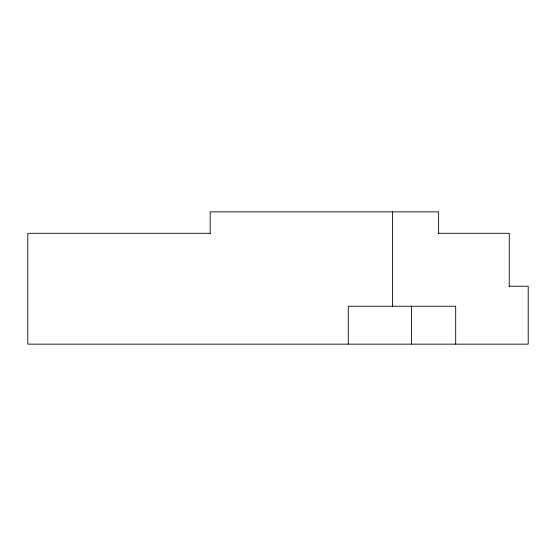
<?xml version="1.0" encoding="UTF-8"?>
<svg xmlns="http://www.w3.org/2000/svg" width="556" height="556" viewBox="0 0 556 556"><rect width="100%" height="100%" fill="white"/><g stroke="black" fill="none" stroke-linecap="round" stroke-linejoin="round"><path stroke-width="0.83" d="M210.356 233.311L27.8 233.311L27.8 344.143L528.2 344.143L528.2 286.222L509.094 286.222M438.058 233.311L509.268 233.311L509.268 286.222M455.691 344.143L455.691 306.245L348.258 306.245L348.258 344.143M438.628 233.311L438.628 211.857L210.168 211.857L210.168 233.311M411.412 306.245L411.412 344.143M392.536 211.857L392.536 306.245"/></g></svg>
